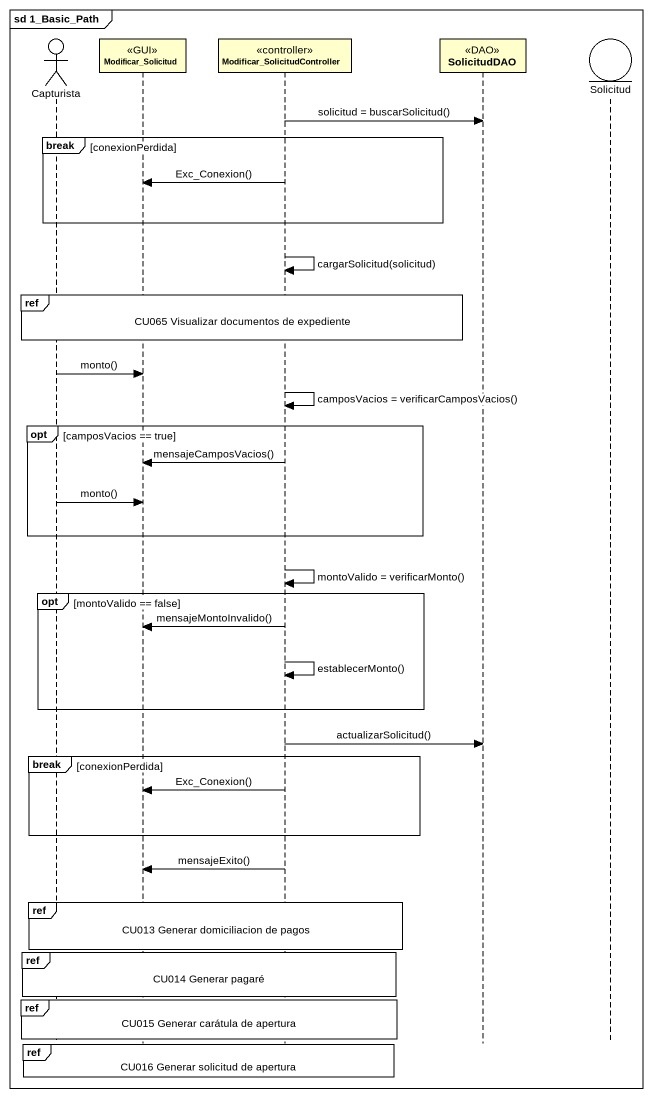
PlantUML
@startuml
mainframe sd 1_Basic_Path
hide footbox
actor Capturista
participant Modificar_Solicitud <<GUI>>
participant "Modificar_SolicitudController" as Modificar <<controller>>
participant SolicitudDAO <<DAO>>
entity Solicitud

Modificar -> SolicitudDAO : solicitud = buscarSolicitud()
break conexionPerdida
  Modificar -> Modificar_Solicitud : Exc_Conexion()
end
Modificar -> Modificar : cargarSolicitud(solicitud)
ref over Capturista, Modificar_Solicitud, Modificar : CU065 Visualizar documentos de expediente
Capturista -> Modificar_Solicitud : monto()
Modificar -> Modificar : camposVacios = verificarCamposVacios()
opt camposVacios == true
  Modificar -> Modificar_Solicitud : mensajeCamposVacios()
  Capturista -> Modificar_Solicitud : monto()
end
Modificar -> Modificar : montoValido = verificarMonto()
opt montoValido == false
  Modificar -> Modificar_Solicitud : mensajeMontoInvalido()
  Modificar -> Modificar : establecerMonto()
end
Modificar -> SolicitudDAO : actualizarSolicitud()
break conexionPerdida
  Modificar -> Modificar_Solicitud : Exc_Conexion()
end
Modificar -> Modificar_Solicitud : mensajeExito()
ref over Capturista, Modificar_Solicitud, Modificar : CU013 Generar domiciliacion de pagos
ref over Capturista, Modificar_Solicitud, Modificar : CU014 Generar pagaré
ref over Capturista, Modificar_Solicitud, Modificar : CU015 Generar carátula de apertura
ref over Capturista, Modificar_Solicitud, Modificar : CU016 Generar solicitud de apertura
@enduml
